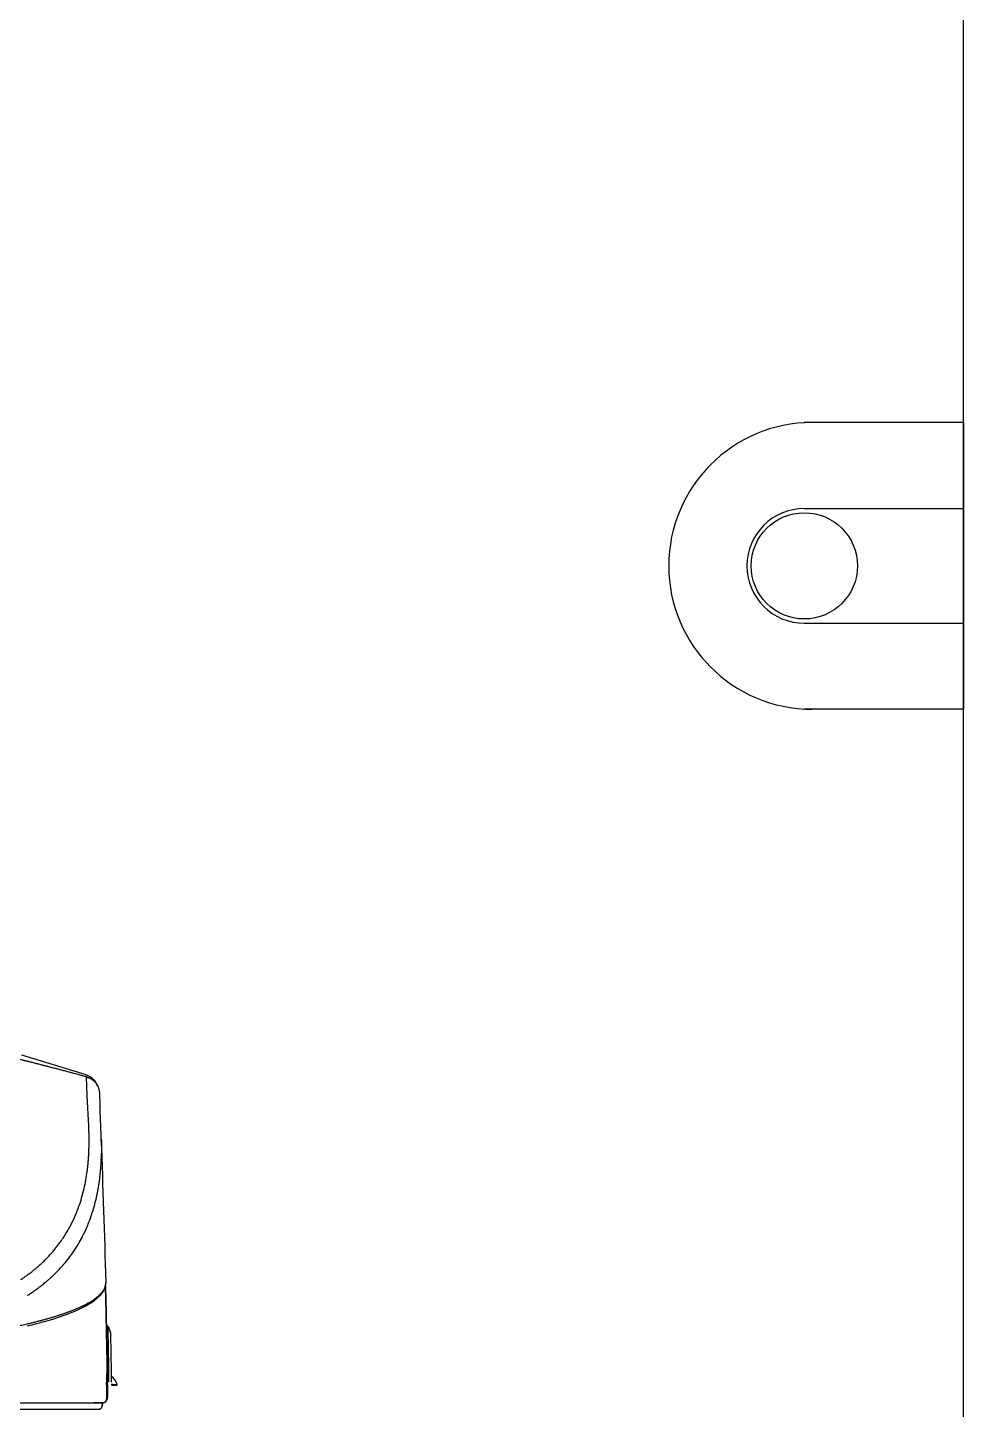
# Model space of a CAD drawing. Header units: millimetres. Extents: x 1416 to 7337, y -4252 to -1725.
# Drawn here: x 6271 to 6630, y -3519 to -2989 of the extents above; entities that cross this region are included whole.
import ezdxf

# ---------------------------------------------------------------- set-up
doc = ezdxf.new("R2010")
doc.units = ezdxf.units.MM
doc.header["$MEASUREMENT"] = 0
doc.layers.add('4', color=4, linetype='Continuous')
doc.layers.add('6', color=6, linetype='Continuous')

msp = doc.modelspace()

# ---------------------------------------------------------------- linework, layer by layer
for p, q in [((6293.12679, -3390.30667), (6268.4723, -3382.83463)), ((6301.54107, -3486.85706), (6302.37882, -3488.87205)), ((6301.78588, -3502.41365), (6301.56117, -3488.10742)), ((6302.46787, -3490.03438), (6302.69256, -3504.34062)), ((6300.90101, -3509.13015), (6300.93415, -3513.38787)), ((5904.41475, -3516.199), (6299.30846, -3516.199))]:
    msp.add_line(p, q)
msp.add_lwpolyline([(6270.48151, -3486.68769), (6272.42501, -3486.21225), (6274.04603, -3485.79975), (6275.36757, -3485.45172), (6276.40892, -3485.16944), (6277.2291, -3484.94179), (6280.34553, -3484.02913), (6285.46297, -3482.32498), (6289.4088, -3480.76044), (6292.76536, -3479.15388), (6296.18557, -3477.04357), (6298.65293, -3474.84927), (6299.19605, -3474.18686), (6299.64894, -3473.52762), (6299.99167, -3472.91937), (6300.14297, -3472.60108), (6300.31825, -3472.16833), (6300.49123, -3471.6184), (6300.62812, -3470.94876), (6300.68801, -3470.15655)])
for centre, radius, start, end in [((5981.11261, -4533.63358), 1184.40363, 74.71644351, 75.99162838), ((6290.90221, -3397.05115), 7.04901, 19.44425, 73.3550489), ((2302.11299, -3573.69901), 4000, 1.48907899, 2.27282586), ((6299.76917, -3469.77912), 0.99334, 337.6779889, 1.4845904), ((6301.07938, -3487.04901), 0.5, 22.5752489, 90.0000383), ((6299.25479, -3510.79572), 6, 16.3023436, 54.0176662), ((6304.72661, -3509.19905), 0.29995, 269.4265575, 326.1760229), ((6304.72664, -3509.19901), 0.29994, 326.1655759, 22.9174183), ((6299.30846, -3514.199), 2, 270, 0.3085242)]:
    msp.add_arc(centre, radius, start, end)
for points, knots in [([(6293.24763, -3391.11069), (6292.34133, -3390.86674), (6290.66824, -3390.4164), (6287.05144, -3389.44621), (6283.08565, -3388.39066), (6278.50331, -3387.18977), (6275.33429, -3386.37425), (6272.90966, -3385.75944), (6271.36365, -3385.3714), (6269.85106, -3384.99554), (6268.85447, -3384.75145), (6268.35715, -3384.62964)], [0, 0, 0, 0, 0.1075046289, 0.1984617081, 0.4295832926, 0.5800274337, 0.7483509617, 0.8132989489, 0.8759543796, 0.9380992801, 1, 1, 1, 1]), ([(6293.24761, -3391.11077), (6293.32294, -3391.13243), (6293.47617, -3391.1765), (6293.70592, -3391.25309), (6293.93975, -3391.33937), (6294.17669, -3391.43657), (6294.41604, -3391.54503), (6294.65693, -3391.6653), (6294.89849, -3391.79783), (6295.30367, -3392.0416), (6295.95469, -3392.51067), (6296.74236, -3393.28982), (6297.37887, -3394.21069), (6297.74236, -3394.98027), (6297.93742, -3395.53923), (6298.051, -3395.95308), (6298.13396, -3396.36161), (6298.19071, -3396.76273), (6298.20723, -3397.02917), (6298.21535, -3397.16017)], [0, 0, 0, 0, 0.026709683, 0.05432551, 0.082846763, 0.112270567, 0.142590236, 0.173795703, 0.205876749, 0.238822715, 0.339761138, 0.48945786, 0.636141232, 0.746777244, 0.800714987, 0.852979185, 0.903600464, 0.952605131, 1, 1, 1, 1]), ([(6294.08444, -3408.32494), (6294.07401, -3408.13739), (6294.05334, -3407.76601), (6294.02327, -3407.22711), (6293.99426, -3406.70781), (6293.96632, -3406.20827), (6293.93942, -3405.72752), (6293.91353, -3405.26496), (6293.88863, -3404.81988), (6293.8647, -3404.39167), (6293.84171, -3403.97969), (6293.81965, -3403.58336), (6293.79849, -3403.2021), (6293.77821, -3402.83538), (6293.7588, -3402.48265), (6293.74024, -3402.14341), (6293.72251, -3401.81718), (6293.70559, -3401.50348), (6293.68106, -3401.04442), (6293.64996, -3400.4523), (6293.61384, -3399.74617), (6293.58066, -3399.07686), (6293.55039, -3398.44395), (6293.52299, -3397.84671), (6293.49853, -3397.28551), (6293.47672, -3396.75667), (6293.4646, -3396.43372), (6293.45854, -3396.27208)], [0, 0, 0, 0, 0.034257084, 0.067836336, 0.100752511, 0.133019496, 0.164650343, 0.195657306, 0.226051871, 0.255844792, 0.285046123, 0.313665246, 0.341710904, 0.369191229, 0.396113774, 0.422485534, 0.448312979, 0.473602077, 0.498358323, 0.561361968, 0.624176146, 0.686853444, 0.749446016, 0.812005641, 0.874583767, 0.93723157, 1, 1, 1, 1]), ([(6298.21535, -3397.16017), (6298.2229, -3397.33118), (6298.23795, -3397.67221), (6298.26083, -3398.19245), (6298.28384, -3398.71717), (6298.30701, -3399.24711), (6298.33568, -3399.90495), (6298.37021, -3400.70034), (6298.41088, -3401.64218), (6298.43867, -3402.29006), (6298.45256, -3402.61403)], [0, 0, 0, 0, 0.101266978, 0.20194048, 0.302020899, 0.401508637, 0.500404103, 0.666900148, 0.833431441, 1, 1, 1, 1]), ([(6298.93939, -3414.39189), (6298.93231, -3414.21445), (6298.91815, -3413.85957), (6298.89731, -3413.33932), (6298.87676, -3412.8279), (6298.85653, -3412.3262), (6298.83663, -3411.83398), (6298.81705, -3411.35132), (6298.7978, -3410.8782), (6298.77889, -3410.41463), (6298.76031, -3409.96062), (6298.74208, -3409.51618), (6298.72419, -3409.0813), (6298.70665, -3408.656), (6298.68946, -3408.24027), (6298.67263, -3407.83411), (6298.64086, -3407.06975), (6298.59627, -3406.00276), (6298.55457, -3405.01303), (6298.52116, -3404.22363), (6298.49774, -3403.67237), (6298.47579, -3403.15738), (6298.46185, -3402.83115), (6298.45498, -3402.67054), (6298.45256, -3402.61403)], [0, 0, 0, 0, 0.033220252, 0.066440012, 0.099659427, 0.132878644, 0.166097806, 0.199317053, 0.232536523, 0.265756351, 0.298976667, 0.332197602, 0.365419203, 0.39864138, 0.43186402, 0.46508701, 0.498310229, 0.62397198, 0.749629113, 0.790080651, 0.874846107, 0.935638652, 0.977356859, 1, 1, 1, 1]), ([(6294.1215, -3409.02163), (6294.11512, -3408.90223), (6294.10259, -3408.66752), (6294.09042, -3408.4378), (6294.08444, -3408.32494)], [0, 0, 0, 0, 0.508705876, 1, 1, 1, 1]), ([(6294.24959, -3414.61916), (6294.24977, -3414.48677), (6294.25015, -3414.19395), (6294.24901, -3413.71873), (6294.24517, -3413.09001), (6294.23717, -3412.43704), (6294.22228, -3411.64807), (6294.20029, -3410.83137), (6294.16676, -3409.90728), (6294.13649, -3409.31498), (6294.1215, -3409.02163)], [0, 0, 0, 0, 0.066399029, 0.146846604, 0.241592239, 0.389763039, 0.488392018, 0.661021585, 0.832112084, 1, 1, 1, 1]), ([(6271.62653, -3466.39012), (6271.83763, -3466.22758), (6272.24678, -3465.91256), (6272.8309, -3465.44822), (6273.37017, -3465.01006), (6273.86529, -3464.59849), (6274.31775, -3464.21449), (6275.12535, -3463.51541), (6276.26669, -3462.48116), (6278.01708, -3460.7754), (6280.37413, -3458.2423), (6282.97341, -3454.99596), (6285.42879, -3451.33146), (6287.40845, -3447.80153), (6289.05523, -3444.29634), (6290.38549, -3440.89044), (6291.48023, -3437.4978), (6292.36439, -3434.11106), (6293.06643, -3430.68348), (6293.4951, -3427.92627), (6293.75805, -3425.76787), (6293.91658, -3424.20292), (6294.04489, -3422.62814), (6294.14353, -3421.04401), (6294.21329, -3419.45118), (6294.25411, -3417.84978), (6294.26908, -3416.24187), (6294.25607, -3415.15899), (6294.24959, -3414.61916)], [0, 0, 0, 0, 0.013634095, 0.026425783, 0.038376016, 0.049485576, 0.0597551, 0.069185099, 0.105086529, 0.140394854, 0.198190777, 0.289343187, 0.363736015, 0.435793278, 0.506653765, 0.569919132, 0.628064182, 0.691355166, 0.74811628, 0.802719583, 0.827873469, 0.852887298, 0.87776075, 0.902493343, 0.927084438, 0.951533237, 0.975838791, 1, 1, 1, 1]), ([(6274.98081, -3471.96143), (6275.17515, -3471.81503), (6275.58284, -3471.50792), (6276.2125, -3471.01901), (6276.88906, -3470.48038), (6277.60919, -3469.88973), (6278.37041, -3469.24524), (6279.16971, -3468.54479), (6280.6715, -3467.17905), (6282.52622, -3465.34036), (6284.6642, -3462.95636), (6286.66684, -3460.48624), (6288.63842, -3457.72648), (6290.43492, -3454.822), (6292.24652, -3451.47557), (6294.05162, -3447.50574), (6295.58083, -3443.20921), (6296.6903, -3439.26422), (6297.3388, -3436.39687), (6297.77062, -3434.10029), (6298.04626, -3432.42835), (6298.2859, -3430.74789), (6298.49052, -3429.05963), (6298.66102, -3427.36424), (6298.79855, -3425.66255), (6298.90331, -3423.95483), (6298.97896, -3422.24359), (6299.004, -3421.09146), (6299.01646, -3420.51794)], [0, 0, 0, 0, 0.012319478, 0.025843422, 0.040571886, 0.05650491, 0.073642524, 0.091984735, 0.11153153, 0.179206652, 0.228993643, 0.281091567, 0.348791248, 0.410445532, 0.463524412, 0.551226429, 0.640369725, 0.699579103, 0.759148829, 0.786828314, 0.814278217, 0.841498593, 0.868489479, 0.895250899, 0.921782829, 0.948085115, 0.97415757, 1, 1, 1, 1]), ([(6268.06385, -3468.91552), (6268.2799, -3468.77215), (6268.70739, -3468.4885), (6269.33117, -3468.06099), (6269.93427, -3467.63796), (6270.51668, -3467.21889), (6271.08006, -3466.80436), (6271.44566, -3466.52722), (6271.62653, -3466.39012)], [0, 0, 0, 0, 0.17570294, 0.347643775, 0.51594637, 0.680716631, 0.842043512, 1, 1, 1, 1]), ([(6270.94766, -3485.79845), (6271.18981, -3485.7404), (6271.67432, -3485.62426), (6272.39032, -3485.44923), (6273.09884, -3485.2735), (6273.79903, -3485.09703), (6274.49107, -3484.91982), (6275.17489, -3484.74187), (6275.85045, -3484.56318), (6276.51773, -3484.38376), (6277.17669, -3484.20359), (6277.8273, -3484.02269), (6278.46953, -3483.84105), (6279.10334, -3483.65868), (6279.7287, -3483.47556), (6280.34558, -3483.29171), (6280.95395, -3483.10712), (6281.55378, -3482.92179), (6282.14502, -3482.73572), (6282.72766, -3482.54891), (6283.30166, -3482.36137), (6283.86699, -3482.17309), (6284.42361, -3481.98407), (6284.9715, -3481.79431), (6285.51061, -3481.60381), (6286.04093, -3481.41258), (6286.56242, -3481.2206), (6287.07504, -3481.02789), (6287.57877, -3480.83445), (6288.07357, -3480.64026), (6288.55942, -3480.44534), (6289.03628, -3480.24967), (6289.50412, -3480.05327), (6289.96291, -3479.85613), (6290.41261, -3479.65826), (6290.85321, -3479.45964), (6291.28466, -3479.26029), (6291.70693, -3479.0602), (6292.12, -3478.85937), (6292.52384, -3478.6578), (6292.91841, -3478.4555), (6293.41037, -3478.19623), (6293.98877, -3477.87896), (6294.63915, -3477.50247), (6295.25889, -3477.12284), (6295.84765, -3476.74008), (6296.40505, -3476.35418), (6296.93075, -3475.96514), (6297.42438, -3475.57296), (6297.88559, -3475.17765), (6298.31402, -3474.77921), (6298.70931, -3474.37762), (6299.0711, -3473.9729), (6299.39904, -3473.56505), (6299.69277, -3473.15406), (6299.95194, -3472.73993), (6300.17618, -3472.32266), (6300.36515, -3471.90226), (6300.51844, -3471.47872), (6300.63594, -3471.05206), (6300.71638, -3470.62222), (6300.76279, -3470.18938), (6300.76238, -3469.89887), (6300.76218, -3469.75338)], [0, 0, 0, 0, 0.012213519, 0.024438109, 0.036673771, 0.048920505, 0.06117831, 0.073447188, 0.085727138, 0.09801816, 0.110320254, 0.122633421, 0.13495766, 0.147292971, 0.159639356, 0.171996812, 0.184365342, 0.196744944, 0.209135619, 0.221537366, 0.233950187, 0.24637408, 0.258809047, 0.271255086, 0.283712198, 0.296180383, 0.308659641, 0.321149973, 0.333651377, 0.346163854, 0.358687404, 0.371222027, 0.383767722, 0.396324491, 0.408892333, 0.421471247, 0.434061234, 0.446662294, 0.459274427, 0.471897632, 0.48453191, 0.49717726, 0.520338869, 0.543578728, 0.566896834, 0.590293185, 0.613767779, 0.637320613, 0.660951685, 0.684660992, 0.708448531, 0.7323143, 0.756258296, 0.780280516, 0.804380956, 0.828559613, 0.852816484, 0.877151565, 0.901564853, 0.926056345, 0.950626036, 0.975273922, 1, 1, 1, 1]), ([(6271.37737, -3474.48709), (6271.5808, -3474.35264), (6271.9889, -3474.08294), (6272.59423, -3473.67195), (6273.19681, -3473.2546), (6273.79572, -3472.83032), (6274.39165, -3472.39951), (6274.78404, -3472.10775), (6274.98082, -3471.96143)], [0, 0, 0, 0, 0.164177071, 0.329349861, 0.495518311, 0.662682711, 0.830843327, 1, 1, 1, 1]), ([(6300.55214, -3471.32039), (6300.55452, -3471.40702), (6300.68769, -3476.26867), (6300.88099, -3484.96237), (6301.13374, -3496.9517), (6301.25283, -3503.86142), (6301.30843, -3514.18823)], [0, 0, 0, 0, 0.0060175252, 0.3376889408, 0.6690268614, 0.9690586347, 0.9690586347, 0.9690586347, 0.9690586347]), ([(6300.90101, -3509.13015), (6301.26461, -3504.53645), (6301.14209, -3497.33714), (6300.88113, -3484.96218), (6300.68832, -3476.28185), (6300.55546, -3471.43396), (6300.55346, -3471.36081)], [0, 0, 0, 0, 0.3312787529, 0.6629221959, 0.9949142774, 1, 1, 1, 1]), ([(6205.82798, -3493.32127), (6206.19558, -3493.29689), (6206.93119, -3493.2481), (6208.02671, -3493.17423), (6209.11713, -3493.09981), (6210.20177, -3493.02479), (6211.28076, -3492.94919), (6212.35397, -3492.87301), (6213.42137, -3492.79624), (6214.48289, -3492.71889), (6215.53848, -3492.64095), (6216.58806, -3492.56243), (6217.6316, -3492.48332), (6218.66901, -3492.40362), (6219.70026, -3492.32334), (6220.72526, -3492.24248), (6221.74398, -3492.16103), (6222.75634, -3492.07899), (6223.76229, -3491.99637), (6224.76176, -3491.91316), (6225.75471, -3491.82937), (6226.74106, -3491.745), (6227.72076, -3491.66003), (6228.69375, -3491.57449), (6229.65998, -3491.48835), (6230.61937, -3491.40164), (6231.57188, -3491.31433), (6232.51744, -3491.22645), (6233.45599, -3491.13797), (6234.38748, -3491.04891), (6235.31184, -3490.95927), (6236.22903, -3490.86904), (6237.13897, -3490.77823), (6238.04161, -3490.68683), (6238.93688, -3490.59484), (6239.82475, -3490.50227), (6240.70513, -3490.40912), (6241.57798, -3490.31538), (6242.44323, -3490.22105), (6243.30084, -3490.12614), (6244.15073, -3490.03065), (6245.21671, -3489.90903), (6246.49059, -3489.76051), (6247.96107, -3489.58419), (6249.40877, -3489.40557), (6250.83316, -3489.22466), (6252.23369, -3489.04146), (6253.60984, -3488.85596), (6254.96106, -3488.66818), (6256.28681, -3488.47809), (6257.58654, -3488.28572), (6258.85972, -3488.09106), (6260.10579, -3487.8941), (6261.32422, -3487.69484), (6262.51444, -3487.4933), (6263.67591, -3487.28946), (6264.80808, -3487.08333), (6265.91041, -3486.87491), (6266.98229, -3486.66419), (6268.02341, -3486.45119), (6269.03232, -3486.23587), (6270.01179, -3486.01836), (6270.6353, -3485.87184), (6270.94766, -3485.79845)], [0, 0, 0, 0, 0.0122212979, 0.0244557327, 0.0367033048, 0.0489640149, 0.0612378634, 0.0735248507, 0.0858249775, 0.0981382441, 0.110464651, 0.1228041987, 0.1351568876, 0.1475227182, 0.1599016909, 0.1722938062, 0.1846990644, 0.1971174661, 0.2095490115, 0.2219937011, 0.2344515354, 0.2469225146, 0.2594066392, 0.2719039095, 0.2844143259, 0.2969378888, 0.3094745985, 0.3220244554, 0.3345874597, 0.3471636118, 0.3597529121, 0.3723553609, 0.3849709584, 0.3975997049, 0.4102416008, 0.4228966463, 0.4355648417, 0.4482461873, 0.4609406833, 0.47364833, 0.4863691277, 0.4991030765, 0.5220053093, 0.5450025533, 0.5680948072, 0.5912820701, 0.6145643406, 0.6379416171, 0.6614138981, 0.6849811818, 0.7086434661, 0.732400749, 0.7562530282, 0.7802003012, 0.8042425655, 0.8283798183, 0.8526120566, 0.8769392774, 0.9013614775, 0.9258786534, 0.9504908016, 0.9751979185, 1, 1, 1, 1]), ([(6301.56117, -3488.10742), (6301.55545, -3487.74817), (6301.54401, -3487.02961), (6301.54204, -3486.91458), (6301.54106, -3486.85706)], [0, 0, 0, 0, 0.499977211, 1, 1, 1, 1]), ([(6302.45539, -3489.24042), (6302.45595, -3489.27599), (6302.45706, -3489.34713), (6302.46426, -3489.80529), (6302.46787, -3490.03438)], [0, 0, 0, 0, 0.500000278, 1, 1, 1, 1]), ([(6301.88055, -3508.312), (6301.87135, -3507.73923), (6301.85294, -3506.59369), (6301.82701, -3504.97571), (6301.80359, -3503.51872), (6301.79179, -3502.782), (6301.78588, -3502.41365)], [0, 0, 0, 0, 0.2500024323, 0.5000105328, 0.7500158692, 1, 1, 1, 1]), ([(6302.69256, -3504.34062), (6302.6964, -3504.58472), (6302.70418, -3505.07985), (6302.71964, -3506.06429), (6302.73683, -3507.15948), (6302.74895, -3507.93069), (6302.75492, -3508.3109)], [0, 0, 0, 0, 0.246497218, 0.499999529, 0.753503231, 1, 1, 1, 1]), ([(6302.9419, -3509.08497), (6302.88975, -3509.10389), (6302.81179, -3509.13219), (6302.79621, -3509.15883), (6302.79106, -3509.16765)], [0, 0, 0, 0, 0.668915513, 1, 1, 1, 1]), ([(6304.73116, -3509.499), (6304.65183, -3509.499), (6304.50224, -3509.499), (6303.38967, -3509.499), (6302.86705, -3509.499)], [0, 0, 0, 0, 0.530261065, 1, 1, 1, 1]), ([(6302.9419, -3509.08497), (6303.18345, -3509.08955), (6303.72226, -3509.09978), (6304.37715, -3509.10827), (6304.85597, -3509.11369), (6305.08053, -3509.11552), (6305.01218, -3509.11494), (6305.01099, -3509.11493)], [0, 0, 0, 0, 0.18468488, 0.411974025, 0.681891452, 0.994454992, 1, 1, 1, 1]), ([(6300.93566, -3513.38783), (6300.93518, -3513.44583), (6300.93424, -3513.56173), (6300.93222, -3513.72486), (6300.92976, -3513.87991), (6300.92681, -3514.02615), (6300.92337, -3514.16381), (6300.91944, -3514.29283), (6300.915, -3514.41327), (6300.91006, -3514.52512), (6300.90461, -3514.62841), (6300.89663, -3514.75497), (6300.88539, -3514.89114), (6300.86988, -3515.01857), (6300.85236, -3515.10867), (6300.83299, -3515.16491), (6300.81841, -3515.17178), (6300.81113, -3515.17522)], [0, 0, 0, 0, 0.050109507, 0.100131748, 0.150090527, 0.200009642, 0.249912848, 0.299823827, 0.349766151, 0.399763244, 0.449838358, 0.500014533, 0.600849699, 0.701077743, 0.800886596, 0.900464723, 1, 1, 1, 1]), ([(6297.78555, -3518.69901), (6297.52747, -3518.69901), (6297.01136, -3518.69901), (6296.2493, -3518.69901), (6295.4962, -3518.69901), (6294.7529, -3518.69901), (6257.96507, -3518.69901), (6257.24099, -3518.69901), (6256.52654, -3518.69901), (5931.17882, -3518.69901), (5930.48363, -3518.69901), (5929.79807, -3518.69901), (5929.12213, -3518.69901), (5928.45583, -3518.69901), (5927.79915, -3518.69901), (5927.1521, -3518.69901), (5926.51468, -3518.69901), (5925.88688, -3518.69901), (5925.26872, -3518.69901), (5923.94805, -3518.69901), (5922.00486, -3518.69901), (5919.57989, -3518.69901), (5917.35454, -3518.69901), (5915.32929, -3518.69901), (5913.50478, -3518.69901), (5911.88207, -3518.69901), (5910.46153, -3518.69901), (5909.46948, -3518.69901), (5908.79542, -3518.69901), (5908.36022, -3518.69901), (5907.96503, -3518.69901), (5907.60982, -3518.69901), (5907.29468, -3518.69901), (5907.01934, -3518.69901), (5906.78477, -3518.69901), (5906.58734, -3518.69901), (5906.48955, -3518.69901), (5906.44065, -3518.69901)], [0, 0, 0, 0, 0.0138759299, 0.0277500418, 0.0416225604, 0.0554937106, 0.0693637172, 0.0832328051, 0.0971011994, 0.1109691249, 0.1248368067, 0.13870447, 0.1525723396, 0.1664406406, 0.1803095981, 0.194179437, 0.2080503822, 0.2219226587, 0.2357964912, 0.2496721045, 0.312263331, 0.3748346528, 0.4374067373, 0.500000251, 0.5625914782, 0.6251628002, 0.6877348845, 0.7503283976, 0.7780774862, 0.8058204257, 0.833559015, 0.8612950539, 0.8890303427, 0.9167666818, 0.9445058715, 0.9722497113, 1, 1, 1, 1]), ([(6298.35235, -3516.19897), (6298.31571, -3516.19897), (6298.2281, -3516.19898), (6298.06672, -3516.19899), (6297.8482, -3516.19901), (6297.59314, -3516.19901), (6297.31709, -3516.199), (6297.03055, -3516.19901), (6296.7037, -3516.19901), (6296.3775, -3516.19898), (6296.14966, -3516.19897), (6296.05964, -3516.19897)], [0, 0, 0, 0, 0.059890449, 0.143198664, 0.249924326, 0.382787263, 0.500085951, 0.618462442, 0.75020478, 0.901304502, 1, 1, 1, 1]), ([(6297.78526, -3518.69901), (6297.98154, -3518.69901), (6298.17774, -3518.65996), (6298.54042, -3518.50968), (6298.70675, -3518.3985), (6298.98432, -3518.12082), (6299.09546, -3517.95443), (6299.24568, -3517.59162), (6299.28471, -3517.39534), (6299.28471, -3517.19899)], [0, 0, 0, 0, 0.25, 0.25, 0.5, 0.5, 0.75, 0.75, 1, 1, 1, 1]), ([(6299.28493, -3517.19901), (6299.28493, -3517.39535), (6299.2459, -3517.59162), (6299.09569, -3517.95441), (6298.98455, -3518.1208), (6298.70699, -3518.39848), (6298.54067, -3518.50966), (6298.17801, -3518.65995), (6297.98182, -3518.699), (6297.78555, -3518.69901)], [0, 0, 0, 0, 0.25, 0.25, 0.5, 0.5, 0.75, 0.75, 1, 1, 1, 1]), ([(6299.81144, -3516.199), (6299.7888, -3516.199), (6299.74146, -3516.19901), (6299.65311, -3516.19901), (6299.54504, -3516.19902), (6299.41317, -3516.19902), (6299.24977, -3516.19903), (6299.06072, -3516.19902), (6298.81666, -3516.19902), (6298.58212, -3516.19899), (6298.40484, -3516.19897), (6298.35235, -3516.19896)], [0, 0, 0, 0, 0.0836871882, 0.1750119268, 0.2739741661, 0.3805738412, 0.4948108719, 0.6262684625, 0.7457889901, 0.9247474916, 1, 1, 1, 1]), ([(6299.41575, -3516.199), (6299.4083, -3516.37872), (6299.3788, -3517.0909), (6299.32496, -3517.15275), (6299.28471, -3517.19899)], [0, 0, 0, 0, 0.252346448, 1, 1, 1, 1]), ([(6299.28492, -3517.19901), (6299.32518, -3517.15279), (6299.37902, -3517.09097), (6299.40852, -3516.37877), (6299.41596, -3516.199)], [0, 0, 0, 0, 0.747585155, 1, 1, 1, 1]), ([(6300.81112, -3515.17522), (6300.81428, -3515.30809), (6300.79061, -3515.44154), (6300.6933, -3515.68889), (6300.6197, -3515.80268), (6300.43402, -3515.99284), (6300.32203, -3516.06912), (6300.07712, -3516.17224), (6299.9443, -3516.19904), (6299.81144, -3516.199)], [0, 0, 0, 0, 0.25, 0.25, 0.5, 0.5, 0.75, 0.75, 1, 1, 1, 1])]:
    msp.add_open_spline(points, degree=3, knots=knots)
for points, degree in [([(6293.16139, -3391.09405), (6293.2045, -3391.10241), (6293.24761, -3391.11077)], 2), ([(6293.45854, -3396.27208), (6293.38398, -3394.41712), (6293.315, -3392.7239), (6293.24763, -3391.11069)], 3), ([(6298.96626, -3415.06744), (6298.95719, -3414.839), (6298.94823, -3414.61368), (6298.93939, -3414.39189)], 3), ([(6298.96626, -3415.06744), (6298.96883, -3415.34706), (6298.97141, -3415.62668)], 2), ([(6298.97141, -3415.62668), (6298.99394, -3418.07231), (6299.01646, -3420.51794)], 2), ([(6270.70489, -3474.92736), (6270.9303, -3474.78027), (6271.15447, -3474.63351), (6271.37737, -3474.48709)], 3), ([(6300.89803, -3485.84242), (6300.89944, -3485.90659), (6300.90084, -3485.97076)], 2), ([(6302.45539, -3489.24042), (6302.41711, -3489.05623), (6302.37882, -3488.87205)], 2)]:
    msp.add_open_spline(points, degree=degree)
at = {"layer": '4'}
for p, q in [((6629.61285, -3140.04316), (6568.61285, -3140.04316)), ((6629.61285, -3140.04316), (6629.61285, -3250.04316)), ((6568.61285, -3173.04316), (6629.61285, -3173.04316)), ((6568.61285, -3217.04316), (6629.61285, -3217.04316)), ((6629.61285, -3250.04316), (6568.61285, -3250.04316))]:
    msp.add_line(p, q, dxfattribs=at)
msp.add_circle((6568.61285, -3195.04316), 20.37908, dxfattribs=at)
for centre, radius in [((6571.61285, -3195.04316), 55), ((6568.61285, -3195.04316), 22)]:
    msp.add_arc(centre, radius, 90, 270, dxfattribs=at)
at = {"layer": '6'}
msp.add_lwpolyline([(5702.11285, -1980.00858), (4702.11285, -1980.00858), (4702.11285, -3905.04316), (6629.61285, -3905.04316), (6629.61285, -2880.04316)], dxfattribs=at)

doc.saveas('drawing.dxf')
